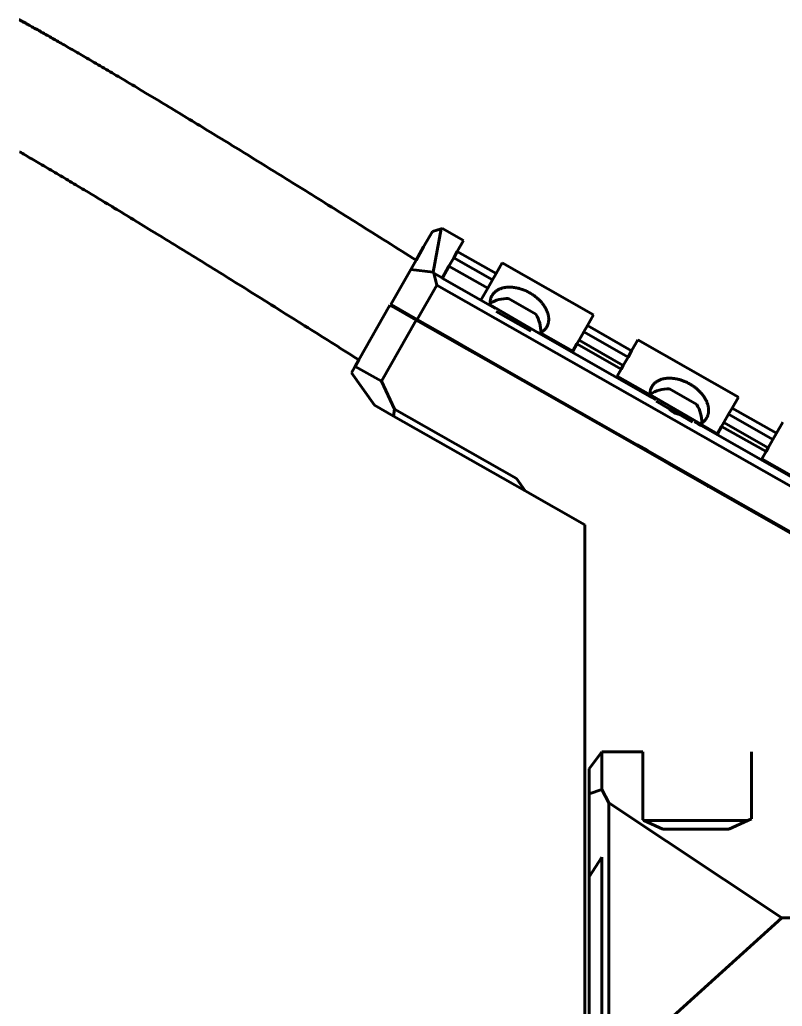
# Model space of a CAD drawing. Header units: millimetres. Extents: x 15 to 415, y 5 to 292.
# Drawn here: x 151.81 to 169.94, y 225.23 to 248.7 of the extents above; entities that cross this region are included whole.
import ezdxf

# ---------------------------------------------------------------- set-up
doc = ezdxf.new("R2010")
doc.units = ezdxf.units.MM
doc.layers.add('Annotations', color=7, linetype='Continuous')
doc.layers.add('Geometries', color=7, linetype='Continuous')
doc.styles.add('Shapr2', font='txt', dxfattribs={"height": 3.3495})
doc.dimstyles.new('ISO-25', dxfattribs={"dimtxt": 2.5, "dimasz": 2.5, "dimexe": 1.25, "dimexo": 0.625, "dimtad": 1, "dimtxsty": 'Standard', "dimcen": 2.5, "dimadec": 0, "dimazin": 0, "dimtfac": 1, "dimtmove": 0, "dimatfit": 3, "dimfxl": 1, "dimarcsym": 0})

# ---------------------------------------------------------------- blocks, each defined once
blk = doc.blocks.new('*D2')
at = {"layer": 'Annotations', "color": 0, "linetype": 'Continuous', "lineweight": 15}
for p, q in [((179.652, 228.924), (179.652, 184.329)), ((55.42, 223.18), (55.42, 184.329)), ((177.152, 185.579), (57.92, 185.579))]:
    blk.add_line(p, q, dxfattribs=at)
at = {"layer": 'Annotations', "color": 0}
for points in [[(57.92, 185.995), (57.92, 185.162), (55.42, 185.579)], [(177.152, 185.162), (177.152, 185.995), (179.652, 185.579)]]:
    blk.add_solid(points, dxfattribs=at)
at = {"layer": 'Defpoints', "color": 0}
for p in [(179.652, 229.549), (55.42, 223.805), (55.42, 185.579)]:
    blk.add_point(p, dxfattribs=at)
at = {"layer": 'Annotations', "color": 0, "lineweight": 15, "insert": (117.878, 188.273), "char_height": 3.3495, "attachment_point": 5, "style": 'Shapr2'}
blk.add_mtext('\\A1;496,93', dxfattribs=at)

msp = doc.modelspace()

# ---------------------------------------------------------------- linework, layer by layer
at = {"layer": 'Geometries', "linetype": 'Continuous', "lineweight": 40}
for p, q in [((161.6223, 243.662), (161.4132, 243.2948)), ((161.6223, 243.662), (161.8296, 243.7189)), ((161.8296, 243.7189), (161.6425, 242.6898)), ((161.8296, 243.7189), (161.8609, 243.7275)), ((162.3606, 243.443), (161.8609, 243.7275)), ((162.2122, 243.1823), (162.3606, 243.443)), ((161.4132, 243.2948), (161.2325, 242.9774)), ((162.1282, 243.0348), (162.2122, 243.1823)), ((163.1356, 242.6565), (162.2122, 243.1823)), ((161.2325, 242.9774), (161.107, 242.757)), ((162.0139, 242.8341), (162.1282, 243.0348)), ((163.0516, 242.509), (162.1282, 243.0348)), ((163.284, 242.9173), (163.1356, 242.6565)), ((165.4565, 241.6803), (163.284, 242.9173)), ((161.107, 242.757), (160.6327, 241.924)), ((161.107, 242.757), (161.6425, 242.6898)), ((161.6526, 242.6696), (161.6425, 242.6898)), ((161.867, 242.5761), (161.9568, 242.7338)), ((161.9568, 242.7338), (162.0139, 242.8341)), ((162.0139, 242.8341), (162.9373, 242.3083)), ((161.6526, 242.6696), (161.8548, 242.5545)), ((161.7307, 242.3851), (161.6526, 242.6696)), ((161.8522, 242.5501), (161.8548, 242.5545)), ((162.7756, 242.0244), (161.8522, 242.5501)), ((161.8548, 242.5545), (161.867, 242.5761)), ((163.0516, 242.509), (162.9373, 242.3083)), ((163.1356, 242.6565), (163.0516, 242.509)), ((161.2636, 241.5648), (161.7307, 242.3851)), ((179.0326, 232.5338), (161.7307, 242.3851)), ((162.9373, 242.3083), (162.7756, 242.0243)), ((162.9974, 241.8981), (162.7756, 242.0244)), ((163.4334, 242.0647), (164.0829, 241.6897)), ((160.6131, 241.9061), (159.8731, 240.6063)), ((160.6131, 241.9061), (160.6564, 241.8815)), ((160.6327, 241.924), (160.6327, 241.924)), ((160.6379, 241.921), (160.6327, 241.924)), ((160.6379, 241.921), (160.638, 241.921)), ((161.2636, 241.5648), (160.638, 241.921)), ((160.6564, 241.8815), (160.6565, 241.8814)), ((161.2379, 241.5504), (160.6565, 241.8814)), ((162.9957, 241.9125), (164.1546, 241.2434)), ((162.9974, 241.898), (162.9958, 241.9124)), ((163.1191, 241.8288), (162.9974, 241.8981)), ((163.138, 241.7589), (163.9602, 241.2842)), ((160.4091, 240.0948), (161.2379, 241.5504)), ((162.2307, 240.9851), (161.2379, 241.5504)), ((161.2636, 241.5648), (162.2078, 241.0272)), ((165.3081, 241.4196), (165.4565, 241.6803)), ((164.1501, 241.2417), (164.0389, 241.3051)), ((164.3501, 241.4052), (164.3428, 241.3916)), ((165.1098, 241.0713), (165.2241, 241.2721)), ((165.2241, 241.2721), (165.3081, 241.4196)), ((166.2766, 240.6728), (165.2241, 241.2721)), ((166.3606, 240.8203), (165.3081, 241.4196)), ((164.1546, 241.2434), (164.1525, 241.2431)), ((166.8116, 239.7291), (164.1525, 241.2431)), ((164.2016, 241.255), (164.1947, 241.2513)), ((164.1947, 241.2513), (164.9631, 240.8137)), ((165.06, 240.9838), (165.1098, 241.0713)), ((165.1098, 241.0713), (166.1623, 240.4721)), ((166.509, 241.081), (166.3606, 240.8203)), ((168.8988, 239.7203), (166.509, 241.081)), ((162.3875, 240.9248), (162.2078, 241.0272)), ((162.3767, 240.902), (162.2307, 240.9851)), ((162.3767, 240.902), (162.6668, 240.7368)), ((162.3875, 240.9248), (162.6794, 240.7587)), ((164.9631, 240.8137), (165.06, 240.9838)), ((165.06, 240.9838), (166.1125, 240.3845)), ((166.3606, 240.8203), (166.2766, 240.6728)), ((159.8731, 240.6063), (159.7844, 240.4505)), ((162.6794, 240.7587), (162.6668, 240.7368)), ((163.3185, 240.3657), (162.6668, 240.7368)), ((163.3311, 240.3876), (162.6794, 240.7587)), ((166.2766, 240.6728), (166.1623, 240.4721)), ((159.6978, 240.2985), (159.7771, 240.4378)), ((159.7844, 240.4505), (159.7771, 240.4378)), ((160.4091, 240.0948), (159.7844, 240.4505)), ((163.3185, 240.3657), (163.3311, 240.3876)), ((163.3185, 240.3657), (166.4809, 238.5651)), ((166.4936, 238.587), (163.3311, 240.3876)), ((166.1125, 240.3845), (166.0157, 240.2145)), ((166.1623, 240.4721), (166.1125, 240.3845)), ((160.2454, 239.5263), (159.6978, 240.2985)), ((160.7193, 239.432), (160.4091, 240.0948)), ((166.0157, 240.2145), (166.7971, 239.7695)), ((167.2603, 239.915), (167.9098, 239.54)), ((166.7968, 239.7777), (166.7967, 239.7827)), ((166.7968, 239.7777), (167.9961, 239.0853)), ((166.7971, 239.7695), (166.7968, 239.7777)), ((166.8466, 239.7064), (166.8116, 239.7264)), ((166.9333, 239.657), (166.8466, 239.7064)), ((166.9417, 239.6227), (167.2522, 239.4434)), ((168.7504, 239.4596), (168.8988, 239.7203)), ((160.2454, 239.5263), (160.6987, 239.2682)), ((160.6987, 239.2682), (160.7193, 239.432)), ((163.6217, 237.7795), (160.7193, 239.432)), ((167.2522, 239.4434), (167.48, 239.3119)), ((168.6664, 239.3121), (168.7504, 239.4596)), ((169.8051, 238.8591), (168.7504, 239.4596)), ((160.6987, 239.2682), (163.826, 237.4876)), ((167.48, 239.3119), (167.8107, 239.1209)), ((168.5521, 239.1114), (168.6664, 239.3121)), ((169.7211, 238.7116), (168.6664, 239.3121)), ((167.9541, 239.0758), (167.8531, 239.1334)), ((168.0124, 239.0427), (167.9541, 239.0758)), ((167.9961, 239.0853), (167.991, 239.0827)), ((167.991, 239.0827), (168.4024, 238.8485)), ((168.0124, 239.0427), (171.0054, 237.3385)), ((168.4024, 238.8485), (168.5011, 239.0218)), ((168.5011, 239.0218), (168.5521, 239.1114)), ((168.5011, 239.0218), (169.5558, 238.4213)), ((168.5521, 239.1114), (169.6068, 238.5109)), ((169.9535, 239.1198), (169.8051, 238.8591)), ((169.7211, 238.7116), (169.6068, 238.5109)), ((169.8051, 238.8591), (169.7211, 238.7116)), ((166.4936, 238.587), (166.4809, 238.5651)), ((167.1327, 238.194), (166.4809, 238.5651)), ((166.7396, 238.4469), (166.4936, 238.587)), ((169.6068, 238.5109), (169.5558, 238.4213)), ((166.8895, 238.3615), (166.7396, 238.4469)), ((166.8895, 238.3615), (167.1453, 238.2159)), ((167.1327, 238.194), (167.1453, 238.2159)), ((168.2355, 237.5952), (167.1453, 238.2159)), ((169.5558, 238.4213), (169.4571, 238.248)), ((169.4571, 238.248), (173.4328, 235.9843)), ((167.1327, 238.194), (167.367, 238.0606)), ((167.367, 238.0606), (168.1702, 237.6033)), ((163.6217, 237.7795), (163.826, 237.4876)), ((168.1845, 237.5952), (168.1702, 237.6033)), ((168.1845, 237.5952), (168.2355, 237.5952)), ((176.8452, 232.664), (168.1845, 237.5952)), ((176.8705, 232.6786), (168.2355, 237.5952)), ((163.826, 237.4876), (165.2475, 236.6783)), ((165.2476, 236.6782), (165.2475, 236.6783)), ((165.2476, 224.999), (165.2476, 236.6782)), ((165.6549, 231.2826), (165.3486, 230.8797)), ((165.6549, 231.2826), (165.6549, 230.3856)), ((166.6236, 231.2826), (165.6549, 231.2826)), ((166.6236, 231.2826), (166.6236, 229.6625)), ((169.214, 229.6902), (169.214, 231.2833)), ((165.3486, 230.8797), (165.3486, 230.2825)), ((165.3486, 230.2825), (165.6549, 230.3856)), ((165.3486, 228.3103), (165.3486, 230.2825)), ((165.6549, 230.3856), (165.8181, 230.0678)), ((165.8181, 230.0678), (165.8181, 224.0465)), ((165.8181, 230.0678), (169.9307, 227.329)), ((166.6236, 229.6625), (166.6525, 229.649)), ((169.1256, 229.649), (166.6525, 229.649)), ((166.6525, 229.649), (167.1037, 229.4386)), ((168.6744, 229.4386), (169.1256, 229.649)), ((169.1256, 229.649), (169.214, 229.6902)), ((167.1037, 229.4386), (168.6744, 229.4386)), ((165.6486, 228.7734), (165.3486, 228.3103)), ((165.6486, 228.7734), (165.6486, 225.0399)), ((165.3486, 224.999), (165.3486, 228.3103)), ((169.9307, 227.329), (166.095, 223.8621)), ((169.9307, 227.329), (175.8709, 227.329))]:
    msp.add_line(p, q, dxfattribs=at)
at = {"layer": 'Geometries', "linetype": 'Continuous', "lineweight": 40, "flags": 128}
for points in [[(161.2325, 242.9775), (161.1593, 243.0237), (161.0719, 243.0789), (160.985, 243.1337), (160.8989, 243.1881), (160.8134, 243.242), (160.7285, 243.2955), (160.636, 243.3538), (160.5442, 243.4117), (160.4531, 243.469), (160.3629, 243.5258), (160.2734, 243.5821), (160.1927, 243.6329), (160.1126, 243.6833), (160.0331, 243.7332), (159.9542, 243.7828), (159.8759, 243.8319), (159.7983, 243.8807), (159.7212, 243.929), (159.6371, 243.9818), (159.5537, 244.034), (159.4711, 244.0859), (159.3891, 244.1372), (159.3078, 244.1881), (159.2272, 244.2385), (159.1473, 244.2885), (159.0681, 244.338), (158.9895, 244.3871), (158.9116, 244.4358), (158.8358, 244.4831), (158.7606, 244.5301), (158.686, 244.5766), (158.612, 244.6227), (158.5328, 244.672), (158.4544, 244.7209), (158.3766, 244.7693), (158.2995, 244.8172), (158.2232, 244.8647), (158.1475, 244.9117), (158.0768, 244.9557), (158.0067, 244.9992), (157.9372, 245.0423), (157.8683, 245.085), (157.8, 245.1274), (157.7322, 245.1694), (157.6651, 245.2109), (157.5985, 245.2521), (157.5325, 245.293), (157.4671, 245.3334), (157.4033, 245.3728), (157.3402, 245.4118), (157.2775, 245.4505), (157.2154, 245.4888), (157.1454, 245.5319), (157.0762, 245.5746), (157.0076, 245.6168), (156.9396, 245.6586), (156.8723, 245.7), (156.8057, 245.7409), (156.7397, 245.7815), (156.6743, 245.8216), (156.6066, 245.8631), (156.5395, 245.9043), (156.473, 245.9449), (156.4073, 245.9852), (156.3422, 246.025), (156.2778, 246.0643), (156.2147, 246.1029), (156.1523, 246.141), (156.0905, 246.1787), (156.0293, 246.216), (155.9687, 246.2529), (155.9088, 246.2893), (155.8494, 246.3254), (155.7848, 246.3647), (155.721, 246.4034), (155.6579, 246.4418), (155.5954, 246.4796), (155.5337, 246.517), (155.4727, 246.5539), (155.4123, 246.5904), (155.3527, 246.6265), (155.2937, 246.6621), (155.2354, 246.6972), (155.1787, 246.7314), (155.1227, 246.7651), (155.0674, 246.7984), (155.0126, 246.8313), (154.9575, 246.8644), (154.903, 246.8971), (154.8492, 246.9294), (154.7959, 246.9613), (154.7433, 246.9928), (154.6922, 247.0234), (154.6417, 247.0536), (154.5918, 247.0834), (154.5424, 247.1129), (154.4844, 247.1475), (154.4271, 247.1816), (154.3707, 247.2152), (154.315, 247.2483), (154.2601, 247.2809), (154.2059, 247.313), (154.1549, 247.3432), (154.1045, 247.373), (154.0549, 247.4024), (154.0059, 247.4313), (153.9575, 247.4599), (153.9098, 247.488), (153.8627, 247.5157), (153.8163, 247.543), (153.7683, 247.5712), (153.721, 247.599), (153.6744, 247.6264), (153.6284, 247.6533), (153.5831, 247.6798), (153.5385, 247.7059), (153.4945, 247.7316), (153.4511, 247.7569), (153.4084, 247.7818), (153.3663, 247.8063), (153.3248, 247.8305), (153.2839, 247.8542), (153.246, 247.8762), (153.2085, 247.898), (153.1716, 247.9193), (153.1352, 247.9404), (153.0993, 247.9611), (153.0586, 247.9847), (153.0185, 248.0078), (152.9791, 248.0305), (152.9403, 248.0528), (152.9022, 248.0747), (152.8654, 248.0959), (152.8293, 248.1166), (152.7937, 248.137), (152.7588, 248.157), (152.7237, 248.177), (152.6893, 248.1967), (152.6555, 248.216), (152.6223, 248.2349), (152.5898, 248.2534), (152.5578, 248.2716), (152.5264, 248.2894), (152.4905, 248.3098), (152.4554, 248.3297), (152.4211, 248.3491), (152.3876, 248.3681), (152.3548, 248.3866), (152.3228, 248.4046), (152.2934, 248.4212), (152.2645, 248.4375), (152.2364, 248.4533), (152.2088, 248.4687), (152.182, 248.4838), (152.1542, 248.4994), (152.1271, 248.5146), (152.1007, 248.5293), (152.075, 248.5437), (152.05, 248.5577), (152.0256, 248.5712), (152.007, 248.5816), (151.9888, 248.5917), (151.971, 248.6016), (151.9537, 248.6112), (151.9372, 248.6204), (151.9215, 248.6291), (151.9089, 248.6361), (151.8969, 248.6428), (151.8854, 248.6491), (151.8745, 248.6552), (151.8663, 248.6597), (151.8583, 248.6641), (151.8499, 248.6688), (151.841, 248.6737), (151.8314, 248.679), (151.8212, 248.6847), (151.8105, 248.6906), (151.7991, 248.6968)], [(151.8069, 245.5538), (151.84, 245.5346), (151.8736, 245.5151), (151.9078, 245.4953), (151.9447, 245.4739), (151.9823, 245.452), (152.0205, 245.4298), (152.0594, 245.4072), (152.099, 245.3841), (152.1392, 245.3606), (152.1778, 245.338), (152.217, 245.3151), (152.2569, 245.2918), (152.2974, 245.2681), (152.3385, 245.244), (152.3803, 245.2194), (152.4228, 245.1945), (152.4659, 245.1692), (152.5097, 245.1434), (152.5541, 245.1172), (152.5985, 245.091), (152.6435, 245.0645), (152.6892, 245.0375), (152.7355, 245.0101), (152.779, 244.9844), (152.823, 244.9583), (152.8677, 244.9318), (152.9129, 244.9049), (152.9588, 244.8777), (153.0045, 244.8506), (153.0507, 244.823), (153.0976, 244.7951), (153.1451, 244.7668), (153.1942, 244.7375), (153.2439, 244.7078), (153.2944, 244.6777), (153.3454, 244.6471), (153.3972, 244.6161), (153.4497, 244.5847), (153.5028, 244.5528), (153.5567, 244.5205), (153.6112, 244.4877), (153.6665, 244.4545), (153.7224, 244.4208), (153.7792, 244.3867), (153.8366, 244.352), (153.8948, 244.3169), (153.9488, 244.2843), (154.0035, 244.2513), (154.0587, 244.2179), (154.1147, 244.184), (154.1713, 244.1497), (154.2286, 244.115), (154.2838, 244.0815), (154.3398, 244.0475), (154.3963, 244.0132), (154.4534, 243.9784), (154.5112, 243.9433), (154.5697, 243.9077), (154.6288, 243.8717), (154.6885, 243.8353), (154.7518, 243.7967), (154.8158, 243.7576), (154.8806, 243.718), (154.9461, 243.678), (155.0124, 243.6374), (155.0794, 243.5964), (155.1472, 243.5548), (155.2158, 243.5128), (155.2851, 243.4702), (155.3553, 243.4272), (155.4262, 243.3836), (155.498, 243.3394), (155.5664, 243.2973), (155.6356, 243.2548), (155.7054, 243.2117), (155.7761, 243.1682), (155.8475, 243.1241), (155.9169, 243.0813), (155.987, 243.038), (156.0578, 242.9942), (156.1294, 242.95), (156.2016, 242.9053), (156.2747, 242.8601), (156.3442, 242.817), (156.4144, 242.7735), (156.4853, 242.7295), (156.5568, 242.6851), (156.6291, 242.6403), (156.702, 242.595), (156.7757, 242.5492), (156.85, 242.503), (156.925, 242.4563), (157.0008, 242.4092), (157.0759, 242.3624), (157.1517, 242.3152), (157.2282, 242.2675), (157.3055, 242.2193), (157.3849, 242.1698), (157.465, 242.1198), (157.5459, 242.0692), (157.6275, 242.0182), (157.71, 241.9667), (157.7917, 241.9155), (157.8742, 241.8639), (157.9574, 241.8118), (158.0414, 241.7592), (158.1171, 241.7117), (158.1934, 241.6639), (158.2703, 241.6157), (158.3479, 241.567), (158.4261, 241.5179), (158.5049, 241.4684), (158.5844, 241.4185), (158.6646, 241.3681), (158.7414, 241.3198), (158.8187, 241.2711), (158.8967, 241.2221), (158.9753, 241.1726), (159.0545, 241.1228), (159.1343, 241.0725), (159.2101, 241.0247), (159.2865, 240.9766), (159.3635, 240.928), (159.441, 240.8792), (159.519, 240.8299), (159.5977, 240.7803), (159.6769, 240.7303), (159.7567, 240.6799), (159.8371, 240.6291), (159.873, 240.6064)], [(163.0471, 242.147), (163.051, 242.1529), (163.0603, 242.1663), (163.0703, 242.1793), (163.081, 242.1918), (163.0923, 242.2039), (163.1043, 242.2155), (163.1168, 242.2266), (163.1306, 242.2378), (163.145, 242.2483), (163.1599, 242.2582), (163.1755, 242.2676), (163.1915, 242.2763), (163.208, 242.2845), (163.2245, 242.2918), (163.2415, 242.2985), (163.2587, 242.3047), (163.2764, 242.3102), (163.2943, 242.3152), (163.3124, 242.3196), (163.3308, 242.3234), (163.3494, 242.3267), (163.3681, 242.3294), (163.387, 242.3315), (163.4064, 242.3331), (163.4262, 242.3343), (163.4464, 242.3348), (163.467, 242.3348), (163.488, 242.3343), (163.5094, 242.3331), (163.5311, 242.3314), (163.553, 242.3291), (163.5752, 242.3261), (163.5977, 242.3226), (163.6204, 242.3184), (163.6432, 242.3136), (163.6661, 242.3082), (163.6892, 242.3022), (163.7122, 242.2956), (163.7354, 242.2884), (163.7584, 242.2806), (163.7815, 242.2723), (163.8044, 242.2634), (163.8271, 242.2539), (163.8498, 242.2439), (163.8722, 242.2334), (163.8943, 242.2224), (163.9162, 242.2109), (163.9377, 242.199), (163.9589, 242.1866), (163.9797, 242.1739), (164.0002, 242.1608), (164.0202, 242.1473), (164.0397, 242.1335), (164.0588, 242.1195), (164.0773, 242.1051), (164.0953, 242.0906), (164.1129, 242.0758), (164.1298, 242.0608), (164.1462, 242.0457), (164.162, 242.0305), (164.1775, 242.0149), (164.1927, 241.999), (164.2075, 241.9827), (164.2219, 241.966), (164.2359, 241.9491), (164.2495, 241.9318), (164.2625, 241.9142), (164.2751, 241.8964), (164.2871, 241.8783), (164.2986, 241.86), (164.3094, 241.8416), (164.3197, 241.8229), (164.3293, 241.8042), (164.3382, 241.7853), (164.3464, 241.7664), (164.354, 241.7474), (164.3608, 241.7284), (164.3669, 241.7095), (164.3722, 241.6906), (164.3768, 241.6718), (164.3806, 241.6531), (164.3837, 241.6345), (164.386, 241.6162), (164.3875, 241.5984), (164.3882, 241.5808), (164.3883, 241.5635), (164.3876, 241.5464), (164.3863, 241.5297), (164.3842, 241.5133), (164.3815, 241.4972), (164.3781, 241.4814), (164.3738, 241.4653), (164.3689, 241.4497), (164.3633, 241.4345), (164.3571, 241.4197), (164.3502, 241.4054), (164.3501, 241.4052)], [(162.9938, 241.9476), (162.9938, 241.9641), (162.9945, 241.9805), (162.9959, 241.9968), (162.998, 242.013), (163.0007, 242.0291), (163.0044, 242.0457), (163.0088, 242.0621), (163.014, 242.0783), (163.02, 242.0942), (163.0268, 242.1097), (163.0344, 242.1249), (163.0393, 242.1338)], [(163.0393, 242.1338), (163.0423, 242.1391), (163.0471, 242.147)], [(162.9958, 241.9124), (162.9956, 241.9146), (162.9944, 241.9311), (162.9938, 241.9476), (162.9938, 241.9476)], [(164.3428, 241.3916), (164.3346, 241.378), (164.3257, 241.3646), (164.3161, 241.3517), (164.3058, 241.3391), (164.295, 241.327), (164.2835, 241.3153), (164.2713, 241.3041), (164.2573, 241.2923), (164.2426, 241.2811), (164.2272, 241.2705), (164.2113, 241.2606), (164.2016, 241.255)], [(164.1947, 241.2513), (164.1812, 241.2481), (164.1671, 241.2454), (164.1546, 241.2434)], [(166.8496, 239.981), (166.8572, 239.9926), (166.8679, 240.0072), (166.8793, 240.0213), (166.8915, 240.0348), (166.9045, 240.0478), (166.9182, 240.0601), (166.9326, 240.0719), (166.9477, 240.0829), (166.9634, 240.0934), (166.9776, 240.102), (166.9922, 240.11), (167.0073, 240.1176), (167.0227, 240.1246), (167.0385, 240.1311), (167.0546, 240.1371), (167.071, 240.1425), (167.0876, 240.1475), (167.1046, 240.1519), (167.1221, 240.1559), (167.14, 240.1594), (167.1583, 240.1624), (167.1771, 240.1649), (167.1962, 240.1669), (167.2158, 240.1684), (167.2356, 240.1693), (167.2559, 240.1697), (167.2764, 240.1695), (167.2971, 240.1688), (167.3182, 240.1675), (167.3394, 240.1657), (167.3608, 240.1633), (167.3824, 240.1603), (167.4041, 240.1568), (167.4236, 240.1532), (167.4431, 240.1491), (167.4627, 240.1446), (167.4823, 240.1397), (167.5019, 240.1343), (167.521, 240.1287), (167.5402, 240.1226), (167.5592, 240.1162), (167.5781, 240.1094), (167.5994, 240.1013), (167.6206, 240.0927), (167.6415, 240.0837), (167.6622, 240.0743), (167.6826, 240.0645), (167.7027, 240.0544), (167.7225, 240.0439), (167.7419, 240.0331)], [(166.7967, 239.7827), (166.7966, 239.7879), (166.797, 239.8063), (166.7981, 239.8245), (166.8001, 239.8426), (166.803, 239.8605), (166.8067, 239.8782), (166.8113, 239.8956), (166.8168, 239.9127), (166.8232, 239.9295), (166.8304, 239.9459), (166.8385, 239.9619), (166.8422, 239.9687)], [(166.8422, 239.9687), (166.8474, 239.9775), (166.8496, 239.981)], [(167.7419, 240.0331), (167.7593, 240.023), (167.7765, 240.0125), (167.7937, 240.0017), (167.8107, 239.9905), (167.8276, 239.979), (167.844, 239.9673), (167.8603, 239.9553), (167.8763, 239.943), (167.8921, 239.9304), (167.908, 239.9173), (167.9236, 239.9038), (167.9389, 239.8901), (167.9538, 239.8761), (167.9684, 239.8619), (167.9825, 239.8477), (167.9961, 239.8333), (168.0094, 239.8187), (168.0223, 239.8039), (168.035, 239.7887), (168.0472, 239.7733), (168.059, 239.7578), (168.0704, 239.7422), (168.0812, 239.7265), (168.0914, 239.711), (168.1011, 239.6955), (168.1103, 239.6799), (168.1191, 239.6643), (168.1284, 239.6466), (168.137, 239.629), (168.145, 239.6114), (168.1524, 239.5938), (168.1591, 239.5764), (168.1651, 239.5591), (168.1705, 239.5419), (168.1752, 239.525), (168.1794, 239.5081), (168.1829, 239.4911), (168.1859, 239.4741), (168.1882, 239.4572), (168.1899, 239.4402), (168.1909, 239.4234), (168.1913, 239.4066), (168.191, 239.3899), (168.19, 239.3734), (168.1884, 239.357), (168.186, 239.3408), (168.183, 239.3248), (168.1792, 239.3091), (168.1748, 239.2936), (168.1697, 239.2784), (168.1639, 239.2636), (168.1565, 239.247), (168.1524, 239.2389)], [(166.8116, 239.7291), (166.8061, 239.7428), (166.8012, 239.7563), (166.7971, 239.7695)], [(167.2522, 239.4433), (167.2548, 239.4404), (167.2648, 239.4296), (167.2753, 239.4192), (167.2861, 239.4092), (167.2973, 239.3995), (167.3087, 239.3903), (167.3179, 239.3834)], [(167.3179, 239.3834), (167.3205, 239.3815), (167.3326, 239.3731), (167.3449, 239.3652), (167.3574, 239.3578)], [(167.3574, 239.3578), (167.3702, 239.3508), (167.3833, 239.3442), (167.3966, 239.3381), (167.3996, 239.3368)], [(167.3996, 239.3368), (167.4102, 239.3325), (167.424, 239.3273), (167.438, 239.3227), (167.4522, 239.3185), (167.4665, 239.3148), (167.4799, 239.3119)], [(168.1457, 239.2265), (168.139, 239.2152), (168.1291, 239.2002), (168.1183, 239.1856), (168.1068, 239.1717), (168.0945, 239.1583), (168.0816, 239.1456), (168.0679, 239.1334), (168.0537, 239.122), (168.0388, 239.1111), (168.0284, 239.1042)], [(168.1524, 239.2389), (168.1482, 239.2309), (168.1457, 239.2265)], [(167.991, 239.0827), (167.9791, 239.08), (167.9668, 239.0778), (167.954, 239.0759)], [(168.0284, 239.1042), (168.0234, 239.101), (168.0074, 239.0915), (167.9961, 239.0853)]]:
    msp.add_lwpolyline(points, dxfattribs=at)
at = {"layer": 'Geometries', "linetype": 'Continuous', "lineweight": 40}
for centre, radius, start, end in [((163.4088, 241.2721), 0.793, 88.22268, 121.5639), ((163.4088, 241.2721), 0.793, 358.77573, 31.77733), ((163.7586, 241.8814), 0.75, 301.4732, 301.6816), ((167.2357, 239.1224), 0.793, 88.22268, 123.61435), ((167.5615, 239.7162), 0.75, 179.01823, 179.22665), ((167.2357, 239.1224), 0.793, 358.68976, 31.77733)]:
    msp.add_arc(centre, radius, start, end, dxfattribs=at)
msp.add_ellipse((162.2497, 240.7163), major_axis=(0.5949, 1.2397), ratio=0.0251419, start_param=4.8747911, end_param=4.8934526, dxfattribs=at)

# ---------------------------------------------------------------- dimensions: what is measured, and where the dimension line sits
at = {"layer": 'Annotations', "linetype": 'Continuous', "lineweight": 15}
dim = msp.add_linear_dim(base=(55.4198, 185.5788), p1=(179.652, 229.5486), p2=(55.4198, 223.8053), dimstyle='ISO-25', override={"dimscale": 1, "dimgap": 0.7, "dimdec": 2, "dimlfac": 4, "dimrnd": 0.01, "dimzin": 8, "dimdsep": 44, "dimtxsty": 'Shapr2', "dimse1": 0, "dimse2": 0, "dimadec": 2, "dimtol": 0, "dimlim": 0, "dimtp": 0, "dimtm": 0, "dimtfac": 0.6, "dimtdec": 8, "dimfrac": 2, "dimtolj": 1, "dimlwd": 15, "dimlwe": 15}, dxfattribs=at)
dim.commit()
dim.dimension.update_dxf_attribs({"geometry": '*D2', "text_midpoint": (117.8778, 185.5788), "dimtype": 160})

doc.saveas('drawing.dxf')
